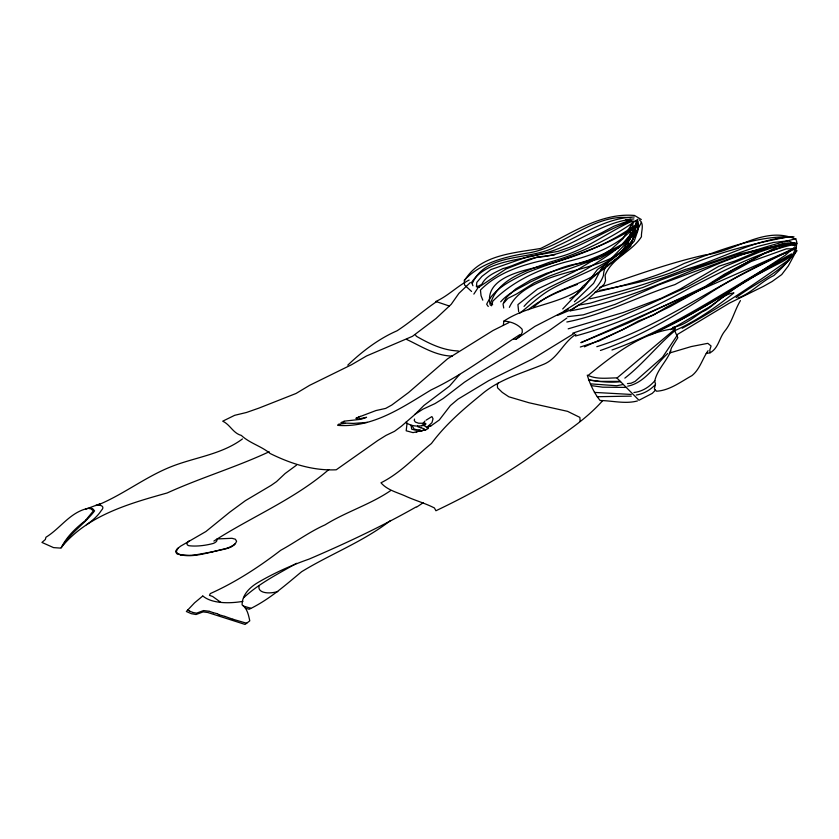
<?xml version="1.0" encoding="UTF-8"?>
<svg xmlns="http://www.w3.org/2000/svg" width="839" height="839" viewBox="0 0 839 839"><rect width="100%" height="100%" fill="white"/><g stroke="black" fill="none" stroke-linecap="round" stroke-linejoin="round"><path stroke-width="1.26" d="M630.802 225.114L630.079 235.182L627.729 245.502L613.393 258.58L597.504 269.455L584.122 287.242L577.232 294.059L569.765 298.663M633.099 221.381L632.207 232.403L630.058 239.304L601.448 268.553L593.603 283.351L574.432 301.736M503.306 325.322L503.893 321.117C527.972 305.06 558.942 304.588 582.654 287.725M636.486 223.594L634.536 234.28L630.655 246.299L620.944 255.486L602.863 268.648L582.665 286.487L576.403 294.416L562.717 308.972M414.55 419.07L414.256 420.444L415.389 422.08L418.609 423.223L425.237 423.286A2.171 1.007 -17.9 0 1 425.467 424.576A2.171 1.007 -17.9 0 1 422.846 425.562C417.014 426.673 410.911 426.118 406.003 422.573L406.391 421.828M492 304.672L492.766 301.232C512.43 281.317 539.225 269.12 565.937 261.957C591.6 255.664 621.321 245.67 637.063 223.205M636.874 223.143L632.176 240.646C611.065 266.424 577.777 273.85 550.09 289.791C538.921 296.293 529.87 305.501 519.603 313.241M636.172 222.241L632.166 235.507L620.661 253.074C594.966 268.941 563.85 270.326 536.897 283.267C525.634 288.574 514.653 295.664 509.357 307.357M670.833 350.859C666.596 361.462 657.021 369.747 654.682 381.294L655.511 383.832L654.378 389.034L656.538 391.215C669.627 390.502 680.859 381.735 692.028 375.568C699.978 369.17 702.337 358.809 708.064 350.692M472.367 283.236C487.092 251.364 530.531 261.307 556.802 246.089C581.972 235.067 605.884 217.773 634.242 217.007M641.342 222.429C630.404 246.467 602.549 257.059 578.721 263.614C561.176 265.869 545.958 274.867 530.154 282.114C520.002 288.039 508.528 292.706 500.694 301.799M62.013 546.262C67.665 535.502 76.989 526.976 86.574 519.698M464.544 280.698C479.551 254.71 514.118 253.032 540.652 248.438C570.237 234.133 600.21 212.54 634.515 215.455L641.3 219.524M796.012 247.641C791.733 258.978 782.504 267.4 773.873 275.528C761.025 281.61 751.629 293.01 738.205 297.971M498.303 382.857L497.37 384.839L497.548 387.807L502.246 392.379L508.822 396.795L529.021 402.762L567.573 411.351L579.885 417.403L580.137 421.398M740.438 300.593C734.429 310.556 732.164 322.26 724.581 331.363C719.138 338.253 718.488 348.258 710.035 352.81L706.218 353.471M407.062 423.108L406.191 430.785L413.019 432.62L419.825 431.057L420.381 430.071L419.416 429.725L415.011 430.082L411.718 429.201L411.016 425.258M176.2 551.506L178.235 547.982M296.482 465.163L285.124 473.521L276.534 481.617L271.28 485.299L245.439 500.631L229.813 512.115L205.912 531.527L180.574 546.179L176.893 549.115L175.561 551.569L176.809 553.761C190.82 558.669 205.849 552.974 219.818 550.216C225.785 548.758 234.05 547.898 236.619 541.27L235.34 539.215L231.963 538.302L217.458 538.921M503.861 302.103L506.735 297.1L515.702 288.962L530.909 279.901L546.598 273.262L587.636 260.583L605.255 253.21L622.213 244.369L631.767 232.885M674.409 330.157L675.374 328.521C641.311 332.485 613.907 354.645 588.129 375.411C597.053 379.616 607.593 377.928 617.168 377.886L674.231 329.769L677.839 337.656L671.557 347.64L669.742 352.957L691.273 346.559L707.791 343.34L711.053 345.972L709.804 350.073L710.035 352.81M61.278 547.794C69.731 533.184 84.519 524.102 94.576 510.888L92.647 508.696L89.92 508.025M473.857 294.101L478.01 287.725L505.98 268.983L536.803 257.154L554.736 254.857M419.773 431.33L422.017 430.952L424.314 428.813L420.811 427.712M677.178 335.348L662.548 357.236L635.144 381.378L631.085 383.234L627.446 383.601M794.669 253.179C779.955 273.441 755.551 282.858 736.118 297.635M422.982 423.454L424.954 421.052M347.755 365.185C362.154 351.436 378.578 338.841 397.004 330.818C410.691 321.987 423.087 310.776 436.71 301.547M233.557 545.077L235.277 543.735M667.708 353.471C655.437 364.902 645.201 382.752 627.708 386.171M459.709 374.393L449.547 386.066L423.915 405.468L414.781 414.613L401.42 426.212L394.477 431.351L386.045 435.378L377.77 440.527L336.229 469.788C312.937 470.878 290.787 463.694 270.148 453.511C261.328 446.086 249.844 443.349 241.328 435.42C233.032 433.239 230.169 424.597 222.713 421.188L234.7 415.305L246.498 412.473L259.031 408.069L296.02 393.481L309.633 385.332L351.572 364.713L366.517 355.977L412.484 336.313L436.049 318.484L451.256 304.242L458.923 293.335L470.354 282.523M602.549 400.811C582.318 423.517 555.523 438.682 531.003 456.311C501.145 477.339 468.833 495.041 435.923 510.752L434.424 507.973C425.048 503.127 414.665 500.411 404.954 495.859C396.658 492.231 387.062 489.913 380.969 482.792C400.35 473.165 414.896 456.909 431.456 443.485C445.289 424.744 463.097 409.38 481.104 394.802C499.163 379.06 522.697 373.03 544.385 364C558.103 357.928 563.399 342.102 575.932 334.321M524.039 306.382C541.05 286.634 568.213 280.929 589.523 267.211C607.3 256.115 626.723 244.726 636.99 225.66L636.539 223.017M85.588 520.348L93.339 510.951L91.199 508.948L88.242 508.308C70.161 512.042 60.681 528.192 45.946 537.243L45.337 539.508L41.95 542.434L53.549 547.615L60.765 548.119C86.459 515.702 128.818 503.662 167.16 492.975C200.605 477.758 235.937 467.26 269.183 451.749M797.05 250.725L791.859 256.073L782.43 261.632L744.833 281.086L709.878 306.665L670.518 329.685M533.541 307.273C550.625 290.577 575.994 286.802 595.952 274.458C613.645 262.439 632.145 247.432 638.815 226.31L637.86 220.772M655.5 390.177L652.218 393.397L638.982 400.266L617.085 378.148M654.85 380.749C649.407 386.968 642.255 391.593 633.927 392.505M243.73 597.693C259.115 583.388 278.349 573.74 296.513 563.305M794.701 246.991L785.189 255.36L749.07 279.114L707.707 304.484L683.219 318.327L657.514 331.258M637.986 219.168C611.086 238.538 581.144 253.273 549.105 262.355C527.018 271.049 499.1 277.73 490.668 302.963L492.661 304.725M654.923 385.101C649.931 390.187 643.45 393.942 636.35 395.022M328.752 469.609C294.395 499.362 251.742 516.688 213.882 541.082M390.555 520.474C363.434 541.637 330.734 553.866 301.61 571.726C284.893 585.57 268.879 599.833 249.141 609.261L245.449 608.191M513.541 339.092L516.037 339.239L520.641 335.506L522.309 332.202L522.12 329.234C517.506 324.022 510.741 321.463 503.893 321.117M624.845 378.127C642.989 364.074 657.178 345.521 674.745 330.881M789.247 259.513C754.681 284.054 719.516 308.081 682.17 328.269M202.692 596.068L194.543 602.842L186.352 611.505L191.334 613.687L196.032 614.526L203.09 611.904L207.642 612.46L245.061 624.436L249.781 620.85C248.522 615.05 247.316 608.558 242.104 604.877C242.062 594.861 249.76 587.342 257.825 582.602C274.07 573.058 291.29 565.297 309.077 559.099C345.542 543.494 381.577 526.546 416.05 506.997M390.722 490.563C370.324 504.512 346.088 511.78 325.029 524.878C309.402 531.821 295.706 542.13 280.75 550.269C258.926 567.059 235.381 582.371 210.295 593.572L209.467 595.344L212.634 596.466L220.888 602.412M242.44 438.944C222.178 454.088 196.274 457.129 173.096 465.939C146.259 476.101 123.532 494.664 96.873 505.424M516.037 339.239L534.946 326.361L568.234 309.276M520.107 334.488C490.658 353.303 462.887 374.886 431.194 389.873C402.762 407.009 373.491 427.68 338.474 425.425L337.781 425.027L338.704 424.177L345.5 423.349M566.87 318.054L549.031 330.723L477.097 373.963L464.387 382.248L443.202 398.504L434.98 403.611L422.866 409.212L414.896 414.361M633.686 226.131C603.86 247.285 569.199 259.251 533.961 267.945C516.142 272.161 484.334 280.289 490.186 304.851L491.602 305.774M528.297 309.717C542.718 297.73 560.053 291.112 577.316 284.411M563.724 311.384C578.113 301.432 597.19 293.01 603.44 275.465C604.08 257.542 624.185 252.917 634.221 241.192L637.913 230.526L637.304 220.993M416.7 507.05L423.192 502.75M574.316 333.335L532.555 358.966L488.801 380.602L457.937 399.196L450.365 405.594L439.269 420.003L431.131 425.772L426.443 427.649L431.949 422.657L433.039 418.755L431.896 416.574L426.139 420.14M231.197 546.493L233.756 544.91M508.833 322.627L493.08 330.482L447.617 358.767L408.541 392.568L391.803 405.027L385.688 408.404L375.956 410.554L360.225 416.532M618.584 247.799L600.189 258.433L585.496 262.89L549.094 276.209L534.328 282.774L516.761 293.881L507.941 298.359L503.033 303.875L503.725 308.007M469.158 280.037C457.328 286.057 448.005 296.052 435.808 301.463L449.494 306.088M676.601 334.939L729.416 303.11L763.354 286.424L772.1 281.505L781.707 274.594L788.303 265.963L795.781 252.099L796.84 242.146L795.792 238.884M792.467 254.637C744.508 280.1 700.439 312.653 650.686 334.719M632.868 228.732C600.284 249.372 562.591 258.412 527.207 272.57C512.094 280.163 494.129 288.029 486.662 304.253L488.256 306.476M791.534 253.892C731.849 286.267 676.37 326.864 611.967 350.01M100.355 503.704L85.63 509.21M631.515 221.412C604.321 233.861 580.619 254.018 550.237 258.863C525.466 263.75 498.586 271.542 480.453 290.063L481.041 295.643L482.792 300.163M674.629 330.734C696.055 321.138 715.667 307.598 733.936 292.916C721.121 294.227 713.968 307.022 702.484 311.709C693.066 317.603 683.995 325.794 672.668 327.378M227.107 548.255L231.354 546.409M584.437 346.832L622.517 329.8L638.395 320.98L653.382 315.16L666.46 307.179L705.84 286.886L733.622 269.487L763.029 254.091L793.107 242.712M600.441 350.461C640.105 336.596 676.549 315.401 711.336 292.14C736.569 275.874 764.004 263.845 790.579 250.074L580.882 342.679L628.012 323.078L705.253 286.435L724.802 273.965L776.809 247.012L787.852 244.149L796.966 243.436M596.823 346.696C667.854 324.62 726.312 275.612 795.257 249.026M557.316 315.485L571.401 309.57L587.31 299.712L604.174 284.222L605.538 280.572L605.108 275.234C611.977 257.888 631.882 251.931 641.447 236.745C641.038 231.239 644.635 224.044 639.444 219.923M575.481 335.988C616.183 324.955 654.588 307.651 691.336 287.106C725.137 270.053 759.127 251.731 796.473 243.908M572.764 333.188L616.392 318.306L650.089 303.833L687.844 286.686L725.295 266.299L759.243 252.161L782.315 244.243L794.281 243.31M580.315 347.021L599.686 340.686L670.361 306.497L751.199 261.453L786.51 248.805L794.921 248.9M360.319 416.354L355.872 418.315L357.267 419.101L360.13 418.797M631.757 220.909C600.661 231.459 573.729 253.556 540.033 257.07C526.882 258.076 515.67 265.428 503.043 268.532C495.23 272.497 485.875 275.979 481.775 284.337L478.052 286.319L476.867 286.078M594.694 292.412C625.212 285.166 655.888 277.625 684.11 263.467C719.558 250.504 755.499 235.371 794.009 236.829M795.812 238.716C753.957 249.256 712.772 263.509 674.976 284.589C638.626 296.209 604.562 314.656 566.839 321.998M568.171 328.846L623.304 312.496L661.478 298.149L679.873 289.224L718.803 266.288L735.142 260.939L759.337 250.714L785.01 243.142L795.288 242.838M212.236 551.873L227.369 548.161M343.948 421.314L341.148 422.678L342.732 423.097M360.046 418.703L366.58 417.308L361.011 419.29L344.221 421.168M589.922 298.81C622.475 291.762 654.032 281.747 684.96 269.55C720.858 259.901 754.24 238.79 791.848 236.892M600 290.409C626.932 284.903 654.168 280.058 679.642 269.309C714.555 253.126 752.09 243.719 789.761 236.567M620.587 381.693C610.477 382.815 599.895 381.808 589.796 380.13M196.242 554.757L212.372 551.842M637.43 400.958C625.191 404.199 612.564 400.727 600.116 400.497C594.117 393.124 589.995 384.168 587.269 375.106M623.356 384.482L616.696 385.741L590.53 383.863M599.497 287.515C634.546 275.811 669.155 262.901 705.305 254.888C735.373 251.606 764.035 225.817 794.743 238.748M633.896 218.948C599.34 222.02 572.932 248.04 539.246 254.311C516.352 261.265 486.347 260.572 471.602 282.376L472.944 285.742M567.636 316.67L583.346 314.824L615.312 304.284L658.846 284.82L739.841 254.941L781.843 244.904L796.641 244.139M190.034 555.418L196.347 554.736M367.409 422.384L353.481 423.401L342.459 423.024M631.295 396.113L597.221 396.721M626.565 387.419L602.643 387.178L591.474 385.646M620.283 381.378L599.791 381.378L588.464 379.878M594.4 392.4L631.232 394.445M637.577 221.496L628.012 220.993L614.012 226.163L601.752 232.728L570.384 247.023L557.851 251.417L528.486 256.503L490.899 269.581L481.985 276.325L476.825 282.344L476.395 286.739L479.153 287.305M180.815 554.841L190.201 555.408M458.356 350.964C443.233 350.482 429.306 343.707 416.417 336.292L415.284 334.656M630.718 217.825C593.75 213.169 565.287 245.921 530.395 252.633C506.725 256.262 481.429 262.229 464.282 280.184L464.544 285.008L471.57 291.458M452.389 356.103C435.462 355.82 421.356 346.297 406.569 339.407M208.974 611.222L203.573 610.561L196.609 613.152L192.792 612.47M213.127 612.648L217.228 613.697M219.073 614.767L224.852 616.392M243.383 606.083L250.641 608.181M232.812 619.224L246.697 623.262M416.605 429.757L414.057 429.002L412.075 425.782M420.926 427.754L417.895 426.82L417.665 425.992M795.477 245.796L788.178 243.436L738.142 254.165L696.412 268.658C655.49 285.931 613.98 303.288 569.933 310.881L578.637 305.123L589.691 303.267L642.989 287.452L661.153 279.859L684.844 271.343L757.974 246.341L773.694 242.419L788.492 240.835L794.743 243.876M209.372 611.316L213.263 612.69M625.904 219.64L632.963 222.167L622.842 238.811L610.907 249.613L574.673 271.437L537.505 289.036L517.915 304.62L518.659 311.668M423.611 429.893L425.656 429.883L428.488 428.372L423.548 425.279M224.946 616.424L232.896 619.255M177.333 553.425L180.993 554.883M189.583 611.128L193.106 612.554M187.59 610.089L189.677 611.17M217.563 613.833L219.367 614.893M176.211 551.317L177.459 553.52M242.943 601.353A54.818 25.39 -17.9 0 1 202.849 595.973M277.803 591.568A18.51 8.579 -17.9 0 1 259.115 585.926M188.985 540.977A6.838 3.167 -17.9 0 0 190.873 545.906A40.262 18.657 -17.9 0 0 213.19 543.473A5.013 2.318 -17.9 0 0 216.493 539.225M86.396 524.742A53.36 24.719 -17.9 0 0 101.414 510.343A8.296 3.838 -17.9 0 0 102.106 506.179A8.296 3.838 -17.9 0 0 95.531 505.529M423.852 429.977A2.842 1.311 -17.9 0 1 425.635 430.019M419.94 431.099A3.618 1.678 -17.9 0 1 422.185 430.711M421.692 425.656A2.244 1.038 -17.9 0 1 425.363 424.45M428.33 427.135A2.486 1.154 -17.9 0 1 431.424 425.572M416.27 432.305A4.006 1.856 -17.9 0 1 419.657 430.554M338.117 425.3A3.786 1.751 -17.9 0 1 340.665 425.321M341.316 422.447A35.448 16.423 -17.9 0 1 343.749 423.16M359.637 416.553A4.457 2.066 -17.9 0 1 356.428 418.074"/></g></svg>
